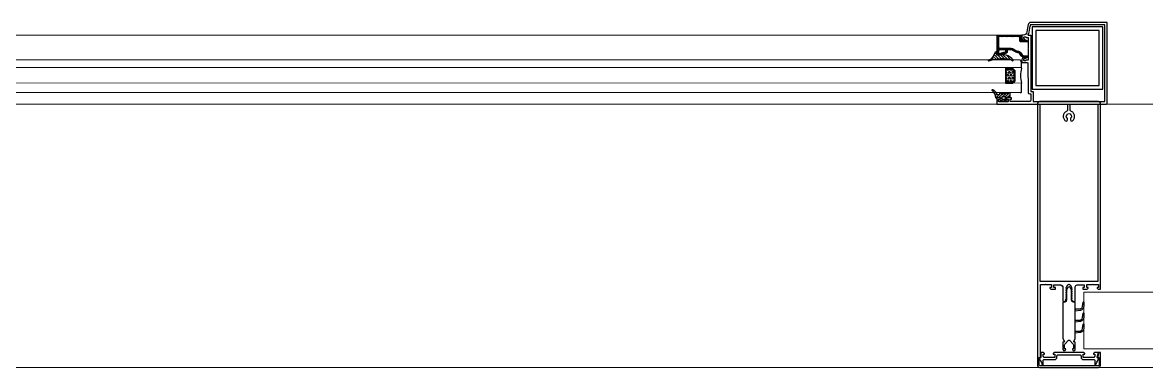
# Model space of a CAD drawing. Extents: x -2012 to 34975, y -1043 to 8321.
# Drawn here: x 5711.1 to 5800.6, y 209.5 to 237 of the extents above; entities that cross this region are included whole.
import ezdxf

# ---------------------------------------------------------------- set-up
doc = ezdxf.new("R2010")
doc.units = 0
doc.header["$LTSCALE"] = 25
doc.header["$PDMODE"] = 1
doc.layers.get('0').update_dxf_attribs({"color": 9, "lineweight": 9})
for name, color, linetype, lineweight in [('06D', 9, 'Continuous', 9), ('10', 9, 'Continuous', 9), ('15', 9, 'Continuous', 9)]:
    doc.layers.add(name, color=color, linetype=linetype, lineweight=lineweight)

# ---------------------------------------------------------------- blocks, each defined once
blk = doc.blocks.new('p-cephe-onkisim')
at = {"layer": '10', "lineweight": 25, "ltscale": 0.5}
h = blk.add_hatch(dxfattribs=at)
h.set_pattern_fill('JIS_WOOD', color=256, scale=0.1, angle=-90, style=0)
h.set_pattern_definition([(45, (317.80982, -4385.39808), (0.0499999999, -0.0499999999), [])])
edge = h.paths.add_edge_path()
edge.add_line((-411.358, 42.29), (-411.358, 42.25))
edge.add_arc((-411.388, 42.25), 0.03, -90, 0, ccw=False)
edge.add_line((-411.388, 42.22), (-411.428, 42.22))
edge.add_arc((-411.428, 42.25), 0.03, 180, 270, ccw=False)
edge.add_line((-411.458, 42.25), (-411.458, 42.27))
edge.add_arc((-411.508, 42.27), 0.05, 360, 450)
edge.add_line((-411.508, 42.32), (-411.938, 42.32))
edge.add_arc((-411.938, 42.22), 0.1, 90, 180)
edge.add_line((-412.038, 42.22), (-412.038, 42.069))
edge.add_arc((-411.988, 42.069), 0.05, 180, 270)
edge.add_line((-411.988, 42.019), (-411.936, 42.019))
edge.add_arc((-411.936, 42.089), 0.07, 270, 299.0791)
edge.add_arc((-411.358, 41.049), 1.12, 96.49079, 119.0791, ccw=False)
edge.add_arc((-411.488, 42.192), 0.03, 276.34379, 357.10321)
edge.add_arc((-411.428, 42.189), 0.03, 90, 177.10335, ccw=False)
edge.add_line((-411.428, 42.219), (-411.388, 42.219))
edge.add_arc((-411.388, 42.189), 0.03, 0, 90, ccw=False)
edge.add_line((-411.358, 42.189), (-411.358, 42.098))
edge.add_arc((-411.408, 42.098), 0.05, -87.2706, 0, ccw=False)
edge.add_arc((-411.358, 41.049), 1, 92.7294, 118.95502)
edge.add_arc((-411.939, 42.099), 0.2, 270, 298.95502, ccw=False)
edge.add_line((-411.939, 41.899), (-412.128, 41.899))
edge.add_arc((-412.128, 41.929), 0.03, 180, 270, ccw=False)
edge.add_line((-412.158, 41.929), (-412.158, 43.47))
edge.add_arc((-412.128, 43.47), 0.03, 90, 180, ccw=False)
edge.add_line((-412.128, 43.5), (-410.208, 43.5))
edge.add_arc((-410.208, 43.47), 0.03, 0, 90, ccw=False)
edge.add_line((-410.178, 43.47), (-410.178, 43.41))
edge.add_arc((-410.208, 43.41), 0.03, -90, 0, ccw=False)
edge.add_line((-410.208, 43.38), (-410.228, 43.38))
edge.add_line((-410.228, 43.38), (-410.228, 43.08))
edge.add_line((-410.228, 43.08), (-409.958, 43.08))
edge.add_line((-409.958, 43.08), (-409.937, 43.115))
edge.add_arc((-409.911, 43.1), 0.03, 60, 150, ccw=False)
edge.add_line((-409.896, 43.126), (-409.726, 43.027))
edge.add_arc((-409.744, 42.996), 0.0361, -90, 60, ccw=False)
edge.add_line((-409.744, 42.96), (-410.248, 42.96))
edge.add_arc((-410.248, 43.06), 0.1, 180, 270, ccw=False)
edge.add_line((-410.348, 43.06), (-410.348, 43.33))
edge.add_arc((-410.398, 43.33), 0.05, 0, 90)
edge.add_line((-410.398, 43.38), (-411.988, 43.38))
edge.add_arc((-411.988, 43.33), 0.05, 90, 180)
edge.add_line((-412.038, 43.33), (-412.038, 42.54))
edge.add_arc((-411.938, 42.54), 0.1, 180, 270)
edge.add_line((-411.938, 42.44), (-411.024, 42.44))
edge.add_arc((-411.024, 42.12), 0.32, 50.94156, 90, ccw=False)
edge.add_arc((-410.318, 42.989), 0.8, 230.94156, 259.67872)
edge.add_arc((-410.519, 41.887), 0.32, 35, 79.67872, ccw=False)
edge.add_line((-410.257, 42.071), (-410.149, 41.917))
edge.add_arc((-410.001, 42.02), 0.18, 215, 270)
edge.add_line((-410.001, 41.84), (-409.722, 41.84))
edge.add_arc((-409.722, 41.785), 0.0546, -60, 90, ccw=False)
edge.add_line((-409.695, 41.738), (-409.893, 41.624))
edge.add_arc((-409.908, 41.65), 0.03, 180, 300, ccw=False)
edge.add_line((-409.938, 41.65), (-409.938, 41.72))
edge.add_line((-409.938, 41.72), (-410.001, 41.72))
edge.add_arc((-410.001, 42.02), 0.3, 215, 270, ccw=False)
edge.add_line((-410.247, 41.848), (-410.35, 42.002))
edge.add_arc((-410.514, 41.887), 0.2, 35, 79.67872)
edge.add_arc((-410.313, 42.989), 0.92, 230.94156, 259.67872, ccw=False)
edge.add_arc((-411.019, 42.119), 0.201, 50.96765, 91.41415)
edge.add_line((-411.024, 42.32), (-411.328, 42.32))
edge.add_arc((-411.328, 42.29), 0.03, 90, 180)
h = blk.add_hatch(dxfattribs=at)
h.set_pattern_fill('ANSI31', color=256, scale=0.05, style=0)
h.set_pattern_definition([(315, (462.6557, -3995.19256), (-0.1122532015, -0.1122532015), [])])
h.paths.add_polyline_path([(-412.829, 41.437, -0.047973), (-412.277, 41.577, -0.086497), (-411.178, 41.574, -0.16681), (-410.95, 41.463, 0.169383), (-410.93, 41.448), (-410.917, 41.446, 0.513067), (-410.87, 41.512, 0.159858), (-411.445, 41.892, 0.178819), (-411.811, 41.91), (-411.832, 41.898, -0.124241), (-411.88, 41.886), (-412.141, 41.886, -0.414214), (-412.171, 41.916), (-412.171, 42.136, 0.414214), (-412.201, 42.166), (-412.239, 42.166, 0.356389), (-412.337, 42.086, -0.262181), (-412.851, 41.493, 0.317512), (-412.871, 41.464, 0.538595)])
h = blk.add_hatch(dxfattribs=at)
h.set_pattern_fill('ANSI31', color=256, scale=0.05, angle=180, style=0)
h.set_pattern_definition([(45, (283.24225, -3647.11944), (-0.1122532015, 0.1122532015), [])])
edge = h.paths.add_edge_path()
edge.add_arc((-413.046, 38.454), 0.795, 2.64249, 52.43502)
edge.add_arc((-412.518, 39.106), 0.0486, 74.56829, 206.97073, ccw=False)
edge.add_arc((-412.791, 38.597), 0.625, 22.6612, 62.8, ccw=False)
edge.add_arc((-412.07, 38.911), 0.162, 207.03999, 269.89731)
edge.add_line((-412.07, 38.75), (-411.989, 38.75))
edge.add_line((-411.989, 38.75), (-411.975, 38.75))
edge.add_line((-411.975, 38.75), (-411.968, 38.75))
edge.add_line((-411.968, 38.75), (-411.961, 38.752))
edge.add_line((-411.961, 38.752), (-411.953, 38.755))
edge.add_line((-411.953, 38.755), (-411.946, 38.759))
edge.add_line((-411.946, 38.759), (-411.94, 38.764))
edge.add_line((-411.94, 38.764), (-411.935, 38.771))
edge.add_line((-411.935, 38.771), (-411.931, 38.778))
edge.add_line((-411.931, 38.778), (-411.928, 38.785))
edge.add_line((-411.928, 38.785), (-411.925, 38.8))
edge.add_line((-411.925, 38.8), (-411.925, 38.876))
edge.add_line((-411.925, 38.876), (-411.925, 38.878))
edge.add_line((-411.925, 38.878), (-411.925, 38.881))
edge.add_line((-411.925, 38.881), (-411.923, 38.884))
edge.add_line((-411.923, 38.884), (-411.922, 38.887))
edge.add_line((-411.922, 38.887), (-411.92, 38.89))
edge.add_line((-411.92, 38.89), (-411.917, 38.892))
edge.add_line((-411.917, 38.892), (-411.914, 38.893))
edge.add_line((-411.914, 38.893), (-411.911, 38.895))
edge.add_line((-411.911, 38.895), (-411.905, 38.896))
edge.add_line((-411.905, 38.896), (-411.825, 38.896))
edge.add_line((-411.825, 38.896), (-411.823, 38.895))
edge.add_line((-411.823, 38.895), (-411.82, 38.895))
edge.add_line((-411.82, 38.895), (-411.817, 38.893))
edge.add_line((-411.817, 38.893), (-411.814, 38.892))
edge.add_line((-411.814, 38.892), (-411.811, 38.89))
edge.add_line((-411.811, 38.89), (-411.809, 38.887))
edge.add_line((-411.809, 38.887), (-411.808, 38.884))
edge.add_line((-411.808, 38.884), (-411.806, 38.881))
edge.add_line((-411.806, 38.881), (-411.805, 38.876))
edge.add_line((-411.805, 38.876), (-411.805, 38.8))
edge.add_line((-411.805, 38.8), (-411.805, 38.793))
edge.add_line((-411.805, 38.793), (-411.803, 38.785))
edge.add_line((-411.803, 38.785), (-411.8, 38.778))
edge.add_line((-411.8, 38.778), (-411.796, 38.771))
edge.add_line((-411.796, 38.771), (-411.791, 38.764))
edge.add_line((-411.791, 38.764), (-411.785, 38.759))
edge.add_line((-411.785, 38.759), (-411.778, 38.755))
edge.add_line((-411.778, 38.755), (-411.77, 38.752))
edge.add_line((-411.77, 38.752), (-411.755, 38.75))
edge.add_line((-411.755, 38.75), (-411.748, 38.75))
edge.add_line((-411.748, 38.75), (-411.741, 38.752))
edge.add_line((-411.741, 38.752), (-411.733, 38.755))
edge.add_line((-411.733, 38.755), (-411.726, 38.759))
edge.add_line((-411.726, 38.759), (-411.72, 38.764))
edge.add_line((-411.72, 38.764), (-411.715, 38.771))
edge.add_line((-411.715, 38.771), (-411.711, 38.778))
edge.add_line((-411.711, 38.778), (-411.708, 38.785))
edge.add_line((-411.708, 38.785), (-411.705, 38.8))
edge.add_line((-411.705, 38.8), (-411.705, 38.876))
edge.add_line((-411.705, 38.876), (-411.705, 38.878))
edge.add_line((-411.705, 38.878), (-411.705, 38.881))
edge.add_line((-411.705, 38.881), (-411.703, 38.884))
edge.add_line((-411.703, 38.884), (-411.702, 38.887))
edge.add_line((-411.702, 38.887), (-411.7, 38.89))
edge.add_line((-411.7, 38.89), (-411.697, 38.892))
edge.add_line((-411.697, 38.892), (-411.694, 38.893))
edge.add_line((-411.694, 38.893), (-411.691, 38.895))
edge.add_line((-411.691, 38.895), (-411.685, 38.896))
edge.add_line((-411.685, 38.896), (-411.605, 38.896))
edge.add_line((-411.605, 38.896), (-411.603, 38.895))
edge.add_line((-411.603, 38.895), (-411.6, 38.895))
edge.add_line((-411.6, 38.895), (-411.597, 38.893))
edge.add_line((-411.597, 38.893), (-411.594, 38.892))
edge.add_line((-411.594, 38.892), (-411.591, 38.89))
edge.add_line((-411.591, 38.89), (-411.589, 38.887))
edge.add_line((-411.589, 38.887), (-411.588, 38.884))
edge.add_line((-411.588, 38.884), (-411.586, 38.881))
edge.add_line((-411.586, 38.881), (-411.585, 38.876))
edge.add_line((-411.585, 38.876), (-411.585, 38.8))
edge.add_line((-411.585, 38.8), (-411.585, 38.793))
edge.add_line((-411.585, 38.793), (-411.583, 38.785))
edge.add_line((-411.583, 38.785), (-411.58, 38.778))
edge.add_line((-411.58, 38.778), (-411.576, 38.771))
edge.add_line((-411.576, 38.771), (-411.571, 38.764))
edge.add_line((-411.571, 38.764), (-411.565, 38.759))
edge.add_line((-411.565, 38.759), (-411.558, 38.755))
edge.add_line((-411.558, 38.755), (-411.55, 38.752))
edge.add_line((-411.55, 38.752), (-411.535, 38.75))
edge.add_line((-411.535, 38.75), (-411.528, 38.75))
edge.add_line((-411.528, 38.75), (-411.521, 38.752))
edge.add_line((-411.521, 38.752), (-411.513, 38.755))
edge.add_line((-411.513, 38.755), (-411.506, 38.759))
edge.add_line((-411.506, 38.759), (-411.5, 38.764))
edge.add_line((-411.5, 38.764), (-411.495, 38.771))
edge.add_line((-411.495, 38.771), (-411.491, 38.778))
edge.add_line((-411.491, 38.778), (-411.488, 38.785))
edge.add_line((-411.488, 38.785), (-411.485, 38.8))
edge.add_line((-411.485, 38.8), (-411.485, 38.876))
edge.add_line((-411.485, 38.876), (-411.485, 38.878))
edge.add_line((-411.485, 38.878), (-411.485, 38.881))
edge.add_line((-411.485, 38.881), (-411.483, 38.884))
edge.add_line((-411.483, 38.884), (-411.482, 38.887))
edge.add_line((-411.482, 38.887), (-411.48, 38.89))
edge.add_line((-411.48, 38.89), (-411.477, 38.892))
edge.add_line((-411.477, 38.892), (-411.474, 38.893))
edge.add_line((-411.474, 38.893), (-411.471, 38.895))
edge.add_line((-411.471, 38.895), (-411.465, 38.896))
edge.add_line((-411.465, 38.896), (-411.385, 38.896))
edge.add_line((-411.385, 38.896), (-411.383, 38.895))
edge.add_line((-411.383, 38.895), (-411.38, 38.895))
edge.add_line((-411.38, 38.895), (-411.377, 38.893))
edge.add_line((-411.377, 38.893), (-411.374, 38.892))
edge.add_line((-411.374, 38.892), (-411.371, 38.89))
edge.add_line((-411.371, 38.89), (-411.369, 38.887))
edge.add_line((-411.369, 38.887), (-411.368, 38.884))
edge.add_line((-411.368, 38.884), (-411.366, 38.881))
edge.add_line((-411.366, 38.881), (-411.365, 38.876))
edge.add_line((-411.365, 38.876), (-411.365, 38.8))
edge.add_line((-411.365, 38.8), (-411.365, 38.793))
edge.add_line((-411.365, 38.793), (-411.363, 38.785))
edge.add_line((-411.363, 38.785), (-411.36, 38.778))
edge.add_line((-411.36, 38.778), (-411.356, 38.771))
edge.add_line((-411.356, 38.771), (-411.351, 38.764))
edge.add_line((-411.351, 38.764), (-411.345, 38.759))
edge.add_line((-411.345, 38.759), (-411.338, 38.755))
edge.add_line((-411.338, 38.755), (-411.33, 38.752))
edge.add_line((-411.33, 38.752), (-411.315, 38.75))
edge.add_line((-411.315, 38.75), (-411.308, 38.75))
edge.add_line((-411.308, 38.75), (-411.301, 38.752))
edge.add_line((-411.301, 38.752), (-411.293, 38.755))
edge.add_line((-411.293, 38.755), (-411.286, 38.759))
edge.add_line((-411.286, 38.759), (-411.28, 38.764))
edge.add_line((-411.28, 38.764), (-411.275, 38.771))
edge.add_line((-411.275, 38.771), (-411.271, 38.778))
edge.add_line((-411.271, 38.778), (-411.268, 38.785))
edge.add_line((-411.268, 38.785), (-411.265, 38.8))
edge.add_line((-411.265, 38.8), (-411.265, 38.876))
edge.add_line((-411.265, 38.876), (-411.265, 38.878))
edge.add_line((-411.265, 38.878), (-411.265, 38.881))
edge.add_line((-411.265, 38.881), (-411.263, 38.884))
edge.add_line((-411.263, 38.884), (-411.262, 38.887))
edge.add_line((-411.262, 38.887), (-411.26, 38.89))
edge.add_line((-411.26, 38.89), (-411.257, 38.892))
edge.add_line((-411.257, 38.892), (-411.254, 38.893))
edge.add_line((-411.254, 38.893), (-411.251, 38.895))
edge.add_line((-411.251, 38.895), (-411.245, 38.896))
edge.add_line((-411.245, 38.896), (-411.165, 38.896))
edge.add_line((-411.165, 38.896), (-411.163, 38.895))
edge.add_line((-411.163, 38.895), (-411.16, 38.895))
edge.add_line((-411.16, 38.895), (-411.157, 38.894))
edge.add_line((-411.157, 38.894), (-411.154, 38.892))
edge.add_line((-411.154, 38.892), (-411.151, 38.89))
edge.add_line((-411.151, 38.89), (-411.149, 38.887))
edge.add_line((-411.149, 38.887), (-411.148, 38.884))
edge.add_line((-411.148, 38.884), (-411.146, 38.881))
edge.add_line((-411.146, 38.881), (-411.145, 38.876))
edge.add_line((-411.145, 38.876), (-411.145, 38.538))
edge.add_arc((-411.175, 38.538), 0.03, -90, 0, ccw=False)
edge.add_line((-411.175, 38.508), (-411.407, 38.508))
edge.add_arc((-411.407, 38.478), 0.03, 90, 180)
edge.add_line((-411.437, 38.478), (-411.437, 38.413))
edge.add_arc((-411.417, 38.413), 0.02, 180, 245.013)
edge.add_line((-411.425, 38.394), (-411.377, 38.374))
edge.add_arc((-411.392, 38.343), 0.035, -61.02724, 65.013, ccw=False)
edge.add_line((-411.375, 38.312), (-411.494, 38.249))
edge.add_arc((-411.557, 38.363), 0.13, 270, 298.97276, ccw=False)
edge.add_line((-411.557, 38.233), (-411.757, 38.233))
edge.add_arc((-411.757, 38.363), 0.13, 241.02724, 270, ccw=False)
edge.add_line((-411.82, 38.249), (-411.928, 38.306))
edge.add_arc((-411.909, 38.341), 0.04, 119.67686, 241.02724, ccw=False)
edge.add_line((-411.928, 38.376), (-411.881, 38.4))
edge.add_arc((-411.897, 38.413), 0.02, 321.89567, 360)
edge.add_line((-411.877, 38.413), (-411.877, 38.478))
edge.add_arc((-411.907, 38.478), 0.03, 0, 90)
edge.add_line((-411.907, 38.508), (-412.202, 38.508))
edge.add_line((-412.202, 38.508), (-412.202, 38.444))
edge.add_arc((-412.202, 38.494), 0.05, 183.84796, 270, ccw=False)
edge = h.paths.add_edge_path(flags=16)
edge.add_arc((-411.735, 38.396), 0.03, 180, 259.17596, ccw=False)
edge.add_line((-411.765, 38.396), (-411.765, 38.572))
edge.add_arc((-411.735, 38.572), 0.03, 90, 180, ccw=False)
edge.add_line((-411.735, 38.602), (-411.535, 38.602))
edge.add_arc((-411.535, 38.572), 0.03, 0, 90, ccw=False)
edge.add_line((-411.505, 38.572), (-411.505, 38.396))
edge.add_arc((-411.535, 38.396), 0.03, 280.82404, 360, ccw=False)
edge.add_arc((-411.635, 38.919), 0.562, 259.17596, 280.82404, ccw=False)
blk.add_point((-406.378, 38.173))
at = {"layer": '06D'}
for p, q in [((-244.85, 38), (-903.15, 38)), ((-244.85, 17), (-903.15, 17))]:
    blk.add_line(p, q, dxfattribs=at)
for points in [[(-565.928, 43.501), (-412.128, 43.5)], [(-412.168, 38), (-565.888, 38.001)]]:
    blk.add_lwpolyline(points, dxfattribs=at)
at = {"layer": '10', "lineweight": 25, "ltscale": 0.5}
for p, q in [((-410.203, 41.357), (-410.303, 41.457)), ((-410.203, 40.857), (-410.203, 41.357)), ((-411.496, 40.857), (-411.496, 39.657)), ((-410.926, 40.857), (-411.496, 40.857)), ((-411.426, 40.787), (-410.955, 40.787)), ((-411.426, 39.727), (-411.426, 40.787)), ((-411.381, 40.546), (-411.426, 40.572)), ((-411.381, 40.471), (-411.426, 40.446)), ((-411.354, 40.787), (-411.381, 40.771)), ((-411.381, 40.771), (-411.381, 40.696)), ((-411.316, 40.659), (-411.381, 40.696)), ((-411.381, 40.546), (-411.381, 40.471)), ((-411.316, 40.359), (-411.381, 40.321)), ((-411.381, 40.321), (-411.381, 40.246)), ((-411.251, 40.696), (-411.316, 40.659)), ((-411.251, 40.321), (-411.316, 40.359)), ((-411.251, 40.771), (-411.278, 40.787)), ((-411.251, 40.771), (-411.251, 40.696)), ((-411.186, 40.584), (-411.251, 40.546)), ((-411.251, 40.546), (-411.251, 40.471)), ((-411.186, 40.434), (-411.251, 40.471)), ((-411.251, 40.321), (-411.251, 40.246)), ((-411.122, 40.546), (-411.186, 40.584)), ((-411.122, 40.471), (-411.186, 40.434)), ((-411.095, 40.787), (-411.122, 40.771)), ((-411.122, 40.771), (-411.122, 40.696)), ((-411.057, 40.659), (-411.122, 40.696)), ((-411.122, 40.546), (-411.122, 40.471)), ((-411.057, 40.359), (-411.122, 40.321)), ((-411.122, 40.321), (-411.122, 40.246)), ((-410.992, 40.696), (-411.057, 40.659)), ((-410.992, 40.321), (-411.057, 40.359)), ((-410.992, 40.771), (-411.019, 40.787)), ((-410.992, 40.771), (-410.992, 40.696)), ((-410.927, 40.584), (-410.992, 40.546)), ((-410.992, 40.546), (-410.992, 40.471)), ((-410.927, 40.434), (-410.992, 40.471)), ((-410.992, 40.321), (-410.992, 40.246)), ((-410.955, 40.787), (-410.796, 40.628)), ((-410.862, 40.546), (-410.927, 40.584)), ((-410.862, 40.471), (-410.927, 40.434)), ((-410.726, 40.657), (-410.926, 40.857)), ((-410.862, 40.546), (-410.862, 40.471)), ((-410.797, 40.359), (-410.862, 40.321)), ((-410.862, 40.321), (-410.862, 40.246)), ((-410.796, 40.358), (-410.797, 40.359)), ((-410.796, 40.628), (-410.796, 39.886)), ((-410.726, 39.857), (-410.726, 40.657)), ((-411.496, 39.657), (-410.926, 39.657)), ((-411.381, 40.096), (-411.426, 40.122)), ((-411.381, 40.021), (-411.426, 39.996)), ((-410.955, 39.727), (-411.426, 39.727)), ((-411.316, 40.209), (-411.381, 40.246)), ((-411.381, 40.096), (-411.381, 40.021)), ((-411.316, 39.909), (-411.381, 39.871)), ((-411.381, 39.871), (-411.381, 39.796)), ((-411.316, 39.759), (-411.381, 39.796)), ((-411.251, 40.246), (-411.316, 40.209)), ((-411.251, 39.871), (-411.316, 39.909)), ((-411.251, 39.796), (-411.316, 39.759)), ((-411.186, 40.134), (-411.251, 40.096)), ((-411.251, 40.096), (-411.251, 40.021)), ((-411.186, 39.984), (-411.251, 40.021)), ((-411.251, 39.871), (-411.251, 39.796)), ((-411.122, 40.096), (-411.186, 40.134)), ((-411.122, 40.021), (-411.186, 39.984)), ((-411.057, 40.209), (-411.122, 40.246)), ((-411.122, 40.096), (-411.122, 40.021)), ((-411.057, 39.909), (-411.122, 39.871)), ((-411.122, 39.871), (-411.122, 39.796)), ((-411.057, 39.759), (-411.122, 39.796)), ((-410.992, 40.246), (-411.057, 40.209)), ((-410.992, 39.871), (-411.057, 39.909)), ((-410.992, 39.796), (-411.057, 39.759)), ((-410.927, 40.134), (-410.992, 40.096)), ((-410.992, 40.096), (-410.992, 40.021)), ((-410.927, 39.984), (-410.992, 40.021)), ((-410.992, 39.871), (-410.992, 39.796)), ((-410.796, 39.886), (-410.955, 39.727)), ((-410.862, 40.096), (-410.927, 40.134)), ((-410.862, 40.021), (-410.927, 39.984)), ((-410.926, 39.657), (-410.726, 39.857)), ((-410.797, 40.209), (-410.862, 40.246)), ((-410.862, 40.096), (-410.862, 40.021)), ((-410.797, 39.909), (-410.862, 39.871)), ((-410.862, 39.871), (-410.862, 39.82)), ((-410.796, 40.21), (-410.797, 40.209)), ((-410.796, 39.908), (-410.797, 39.909)), ((-410.203, 38.957), (-410.203, 39.657)), ((-410.203, 38.957), (-410.203, 39.657)), ((-410.203, 38.957), (-410.303, 38.857)), ((-410.203, 38.957), (-410.303, 38.857))]:
    blk.add_line(p, q, dxfattribs=at)
for points in [[(-403.378, 44.5), (-409.478, 44.5, 0.363967), (-409.675, 44.335), (-409.778, 43.748, -0.36397), (-410.073, 43.5), (-410.168, 43.5, 0.414214), (-410.178, 43.49), (-410.178, 43.25, 0.414214), (-410.028, 43.1), (-409.988, 43.1, 0.414214), (-409.978, 43.11), (-409.978, 43.171, 0.366034), (-410.003, 43.2, -0.365977), (-410.028, 43.23), (-410.028, 43.32, -0.414214), (-409.998, 43.35), (-409.888, 43.35, -0.365977), (-409.858, 43.325, 0.365977), (-409.828, 43.3), (-409.708, 43.3, -0.414214), (-409.678, 43.27), (-409.678, 42.43), (-409.648, 42.4), (-409.678, 42.37), (-409.678, 41.53, -0.414272), (-409.708, 41.5), (-409.828, 41.5, 0.365977), (-409.858, 41.475, -0.365977), (-409.888, 41.45), (-409.998, 41.45, -0.414214), (-410.028, 41.48), (-410.028, 41.57, -0.365977), (-410.003, 41.6, 0.366034), (-409.978, 41.629), (-409.978, 41.69, 0.414214), (-409.988, 41.7), (-410.028, 41.7, 0.414214), (-410.178, 41.55), (-410.178, 41.33, 0.414214), (-410.148, 41.3), (-409.743, 41.3, -0.410036), (-409.713, 41.27), (-409.679, 38.918, 0.410036), (-409.559, 38.8), (-409.478, 38.8), (-409.478, 38.3, -0.414214), (-409.578, 38.2), (-411.128, 38.2), (-411.128, 38.37, -0.414214), (-411.098, 38.4), (-410.998, 38.4), (-410.998, 38.45, 0.414214), (-411.048, 38.5), (-411.358, 38.5, 0.414214), (-411.428, 38.43), (-411.428, 38.41, 0.414214), (-411.418, 38.4), (-411.318, 38.4, -0.414214), (-411.268, 38.35), (-411.268, 38.23, -0.414214), (-411.318, 38.18), (-411.988, 38.18, -0.414214), (-412.038, 38.23), (-412.038, 38.35, -0.414214), (-411.988, 38.4), (-411.888, 38.4, 0.414214), (-411.878, 38.41), (-411.878, 38.43, 0.414214), (-411.948, 38.5), (-412.168, 38.5, 0.414214), (-412.178, 38.49), (-412.178, 38.01, 0.414214), (-412.168, 38), (-404.73, 38)], [(-404.73, 38.2), (-403.608, 38.2, 0.414214), (-403.578, 38.23), (-403.578, 44.3), (-409.526, 44.3, 0.010413), (-409.528, 44.298), (-409.528, 44.2), (-409.546, 44.2), (-409.63, 43.722, -0.106114), (-409.701, 43.547, 0.602221), (-409.677, 43.5), (-409.508, 43.5, -0.414214), (-409.478, 43.47), (-409.478, 39), (-409.278, 39), (-409.278, 38.2), (-404.73, 38.2)], [(-404.73, 38), (-403.449, 38, 0.267743), (-403.378, 38.035), (-403.378, 38.078), (-403.378, 44.5)], [(-412.251, 38.491, 0.220745), (-412.561, 39.084, -0.651907), (-412.505, 39.153, -0.176952), (-412.213, 38.838, 0.281357), (-412.07, 38.75), (-411.989, 38.75), (-411.975, 38.75), (-411.968, 38.75), (-411.961, 38.752), (-411.953, 38.755), (-411.946, 38.759), (-411.94, 38.764), (-411.935, 38.771), (-411.931, 38.778), (-411.928, 38.785), (-411.925, 38.8), (-411.925, 38.876), (-411.925, 38.878), (-411.925, 38.881), (-411.923, 38.884), (-411.922, 38.887), (-411.92, 38.89), (-411.917, 38.892), (-411.914, 38.893), (-411.911, 38.895), (-411.905, 38.896), (-411.825, 38.896), (-411.823, 38.895), (-411.82, 38.895), (-411.817, 38.893), (-411.814, 38.892), (-411.811, 38.89), (-411.809, 38.887), (-411.808, 38.884), (-411.806, 38.881), (-411.805, 38.876), (-411.805, 38.8), (-411.805, 38.793), (-411.803, 38.785), (-411.8, 38.778), (-411.796, 38.771), (-411.791, 38.764), (-411.785, 38.759), (-411.778, 38.755), (-411.77, 38.752), (-411.755, 38.75), (-411.748, 38.75), (-411.741, 38.752), (-411.733, 38.755), (-411.726, 38.759), (-411.72, 38.764), (-411.715, 38.771), (-411.711, 38.778), (-411.708, 38.785), (-411.705, 38.8), (-411.705, 38.876), (-411.705, 38.878), (-411.705, 38.881), (-411.703, 38.884), (-411.702, 38.887), (-411.7, 38.89), (-411.697, 38.892), (-411.694, 38.893), (-411.691, 38.895), (-411.685, 38.896), (-411.605, 38.896), (-411.603, 38.895), (-411.6, 38.895), (-411.597, 38.893), (-411.594, 38.892), (-411.591, 38.89), (-411.589, 38.887), (-411.588, 38.884), (-411.586, 38.881), (-411.585, 38.876), (-411.585, 38.8), (-411.585, 38.793), (-411.583, 38.785), (-411.58, 38.778), (-411.576, 38.771), (-411.571, 38.764), (-411.565, 38.759), (-411.558, 38.755), (-411.55, 38.752), (-411.535, 38.75), (-411.528, 38.75), (-411.521, 38.752), (-411.513, 38.755), (-411.506, 38.759), (-411.5, 38.764), (-411.495, 38.771), (-411.491, 38.778), (-411.488, 38.785), (-411.485, 38.8), (-411.485, 38.876), (-411.485, 38.878), (-411.485, 38.881), (-411.483, 38.884), (-411.482, 38.887), (-411.48, 38.89), (-411.477, 38.892), (-411.474, 38.893), (-411.471, 38.895), (-411.465, 38.896), (-411.385, 38.896), (-411.383, 38.895), (-411.38, 38.895), (-411.377, 38.893), (-411.374, 38.892), (-411.371, 38.89), (-411.369, 38.887), (-411.368, 38.884), (-411.366, 38.881), (-411.365, 38.876), (-411.365, 38.8), (-411.365, 38.793), (-411.363, 38.785), (-411.36, 38.778), (-411.356, 38.771), (-411.351, 38.764), (-411.345, 38.759), (-411.338, 38.755), (-411.33, 38.752), (-411.315, 38.75), (-411.308, 38.75), (-411.301, 38.752), (-411.293, 38.755), (-411.286, 38.759), (-411.28, 38.764), (-411.275, 38.771), (-411.271, 38.778), (-411.268, 38.785), (-411.265, 38.8), (-411.265, 38.876), (-411.265, 38.878), (-411.265, 38.881), (-411.263, 38.884), (-411.262, 38.887), (-411.26, 38.89), (-411.257, 38.892), (-411.254, 38.893), (-411.251, 38.895), (-411.245, 38.896), (-411.165, 38.896), (-411.163, 38.895), (-411.16, 38.895), (-411.157, 38.894), (-411.154, 38.892), (-411.151, 38.89), (-411.149, 38.887), (-411.148, 38.884), (-411.146, 38.881), (-411.145, 38.876), (-411.145, 38.538, -0.414214), (-411.175, 38.508), (-411.407, 38.508, 0.414214), (-411.437, 38.478), (-411.437, 38.413, 0.291535), (-411.425, 38.394), (-411.377, 38.374, -0.613042), (-411.375, 38.312), (-411.494, 38.249, -0.127095), (-411.557, 38.233), (-411.757, 38.233, -0.127095), (-411.82, 38.249), (-411.928, 38.306, -0.585233), (-411.928, 38.376), (-411.881, 38.4, 0.167811), (-411.877, 38.413), (-411.877, 38.478, 0.414214), (-411.907, 38.508), (-412.202, 38.508), (-412.202, 38.444, -0.394677), (-412.251, 38.491)]]:
    blk.add_lwpolyline(points, format="xyb", dxfattribs=at)
for points in [[(-403.737, 44.159), (-409.374, 44.159), (-409.374, 39.172), (-403.737, 39.172)], [(-404.037, 43.859), (-409.074, 43.859), (-409.074, 39.472), (-404.037, 39.472)], [(-405.928, 22.22), (-406.104, 22.22), (-406.21, 22.281), (-406.234, 22.415), (-406.225, 22.589), (-406.222, 22.763), (-406.223, 22.838), (-406.193, 22.87), (-406.225, 22.902), (-406.225, 22.938), (-406.234, 23.12), (-406.24, 23.17), (-406.259, 23.227), (-406.342, 23.37), (-406.428, 23.42), (-406.514, 23.37), (-406.597, 23.227), (-406.616, 23.171), (-406.622, 23.12), (-406.631, 22.938), (-406.632, 22.902), (-406.663, 22.87), (-406.633, 22.838), (-406.634, 22.763), (-406.631, 22.589), (-406.622, 22.415), (-406.657, 22.269), (-406.753, 22.22), (-406.928, 22.22), (-406.928, 19.392), (-406.909, 19.308), (-406.8, 19.073), (-406.803, 19.043), (-406.83, 19.031), (-406.895, 19.037), (-406.918, 19.029), (-406.928, 18.977), (-406.928, 18.437), (-406.828, 18.337), (-406.722, 18.366), (-406.693, 18.477), (-406.768, 18.477), (-406.798, 18.507), (-406.798, 18.801), (-406.769, 18.872), (-406.463, 19.177), (-406.428, 19.192), (-406.393, 19.177), (-406.087, 18.872), (-406.058, 18.801), (-406.058, 18.507), (-406.088, 18.477), (-406.163, 18.477), (-406.134, 18.366), (-406.063, 18.337), (-405.957, 18.366), (-405.928, 18.437), (-405.928, 19.007), (-405.96, 19.037), (-406.026, 19.031), (-406.053, 19.043), (-406.056, 19.073), (-405.947, 19.308), (-405.928, 19.392)], [(-405.503, 21.554), (-405.552, 21.539), (-405.928, 21.494), (-405.928, 21.603), (-405.878, 21.653), (-405.851, 21.667), (-405.535, 21.666), (-405.391, 21.762), (-405.343, 21.87), (-405.313, 22.203), (-405.306, 22.219), (-405.282, 22.23), (-405.254, 22.205), (-405.254, 21.862), (-405.255, 21.851), (-405.267, 21.802), (-405.285, 21.755), (-405.309, 21.71), (-405.339, 21.669), (-405.374, 21.633), (-405.414, 21.601), (-405.457, 21.575)], [(-405.503, 20.674), (-405.552, 20.659), (-405.928, 20.614), (-405.928, 20.723), (-405.878, 20.773), (-405.851, 20.787), (-405.535, 20.786), (-405.391, 20.882), (-405.343, 20.99), (-405.313, 21.323), (-405.306, 21.339), (-405.282, 21.35), (-405.254, 21.325), (-405.254, 20.982), (-405.255, 20.971), (-405.267, 20.922), (-405.285, 20.875), (-405.309, 20.83), (-405.339, 20.789), (-405.374, 20.753), (-405.414, 20.721), (-405.457, 20.695)], [(-405.503, 19.794), (-405.552, 19.779), (-405.928, 19.734), (-405.928, 19.843), (-405.878, 19.893), (-405.851, 19.907), (-405.535, 19.906), (-405.391, 20.002), (-405.343, 20.11), (-405.313, 20.443), (-405.306, 20.459), (-405.282, 20.47), (-405.254, 20.445), (-405.254, 20.102), (-405.255, 20.091), (-405.267, 20.042), (-405.285, 19.995), (-405.309, 19.95), (-405.339, 19.909), (-405.374, 19.873), (-405.414, 19.841), (-405.457, 19.815)], [(-408.498, 18.06), (-408.378, 18.06), (-408.378, 18.12), (-408.458, 18.2), (-408.678, 18.2), (-408.678, 17.825), (-408.676, 17.803), (-408.695, 17.765), (-408.756, 17.736), (-408.776, 17.693), (-408.694, 17.529), (-408.631, 17.394), (-408.557, 17.219), (-408.528, 17.21), (-408.499, 17.22), (-408.478, 17.26), (-408.478, 17.6), (-408.428, 17.65), (-407.508, 17.65), (-407.408, 17.75), (-407.408, 17.9), (-407.308, 18), (-406.453, 18), (-406.428, 18.02), (-406.403, 18), (-405.548, 18), (-405.448, 17.9), (-405.448, 17.75), (-405.348, 17.65), (-404.428, 17.65), (-404.378, 17.6), (-404.378, 17.26), (-404.358, 17.22), (-404.328, 17.21), (-404.288, 17.23), (-404.216, 17.415), (-404.167, 17.519), (-404.081, 17.696), (-404.096, 17.731), (-404.162, 17.766), (-404.18, 17.799), (-404.178, 17.824), (-404.078, 18.2), (-404.398, 18.2), (-404.478, 18.12), (-404.478, 18.06), (-404.358, 18.06), (-404.358, 17.9), (-404.458, 17.8), (-405.298, 17.8), (-405.298, 18.06), (-405.178, 18.06), (-405.178, 18.12), (-405.258, 18.2), (-407.598, 18.2), (-407.678, 18.12), (-407.678, 18.06), (-407.558, 18.06), (-407.558, 17.8), (-408.398, 17.8), (-408.498, 17.9)]]:
    blk.add_lwpolyline(points, close=True, dxfattribs=at)
for points in [[(-411.358, 42.29), (-411.358, 42.25, -0.414214), (-411.388, 42.22), (-411.428, 42.22, -0.414214), (-411.458, 42.25), (-411.458, 42.27, 0.414214), (-411.508, 42.32), (-411.938, 42.32, 0.414214), (-412.038, 42.22), (-412.038, 42.069, 0.414214), (-411.988, 42.019), (-411.936, 42.019, 0.127567), (-411.902, 42.028, -0.09888), (-411.484, 42.162, 0.367727), (-411.458, 42.19, -0.399482), (-411.428, 42.219), (-411.388, 42.219, -0.414214), (-411.358, 42.189), (-411.358, 42.098, -0.400329), (-411.405, 42.048, 0.114933), (-411.842, 41.924, -0.127017), (-411.939, 41.899), (-412.128, 41.899, -0.414214), (-412.158, 41.929), (-412.158, 43.47, -0.414214), (-412.128, 43.5), (-410.208, 43.5, -0.414214), (-410.178, 43.47), (-410.178, 43.41, -0.414214), (-410.208, 43.38), (-410.228, 43.38), (-410.228, 43.08), (-409.958, 43.08), (-409.937, 43.115, -0.414214), (-409.896, 43.126), (-409.726, 43.027, -0.767327), (-409.744, 42.96), (-410.248, 42.96, -0.414214), (-410.348, 43.06), (-410.348, 43.33, 0.414214), (-410.398, 43.38), (-411.988, 43.38, 0.414214), (-412.038, 43.33), (-412.038, 42.54, 0.414214), (-411.938, 42.44), (-411.024, 42.44, -0.172094), (-410.822, 42.368, 0.126051), (-410.462, 42.202, -0.197455), (-410.257, 42.071), (-410.149, 41.917, 0.244698), (-410.001, 41.84), (-409.722, 41.84, -0.767327), (-409.695, 41.738), (-409.893, 41.624, -0.57735), (-409.938, 41.65), (-409.938, 41.72), (-410.001, 41.72, -0.244698), (-410.247, 41.848), (-410.35, 42.002, 0.197455), (-410.478, 42.084, -0.126051), (-410.893, 42.275, 0.178336), (-411.024, 42.32), (-411.328, 42.32, 0.414214)], [(-412.171, 41.916), (-412.171, 42.136, 0.414214), (-412.201, 42.166), (-412.239, 42.166, 0.356389), (-412.337, 42.086, -0.262181), (-412.851, 41.493, 0.316752), (-412.871, 41.465, 0.499585), (-412.832, 41.436, -0.048291), (-412.277, 41.577, -0.086497), (-411.178, 41.574, -0.16681), (-410.95, 41.463, 0.169383), (-410.93, 41.448), (-410.917, 41.446, 0.513067), (-410.87, 41.512, 0.159858), (-411.445, 41.892, 0.178819), (-411.811, 41.91), (-411.83, 41.899, -0.13005), (-411.88, 41.886), (-412.141, 41.886, -0.414214)], [(-411.741, 38.366, -0.359904), (-411.765, 38.396), (-411.765, 38.572, -0.414214), (-411.735, 38.602), (-411.535, 38.602, -0.414214), (-411.505, 38.572), (-411.505, 38.396, -0.359904), (-411.53, 38.366, -0.094739)]]:
    blk.add_lwpolyline(points, format="xyb", close=True, dxfattribs=at)
for points in [[(-408.711, 23.62), (-408.325, 23.62), (-408.3, 23.64), (-408.275, 23.62), (-407.83, 23.62), (-407.83, 23.39), (-407.95, 23.39), (-407.95, 23.33), (-407.87, 23.25), (-407.51, 23.25), (-407.51, 23.37), (-407.63, 23.37), (-407.63, 23.58), (-407.078, 23.58), (-406.961, 23.524), (-406.928, 23.43), (-406.928, 22.3), (-406.878, 22.25), (-406.778, 22.25), (-406.678, 22.35), (-406.678, 22.44), (-406.628, 22.47), (-406.628, 22.591), (-406.678, 22.62), (-406.628, 22.649), (-406.628, 22.771), (-406.678, 22.8), (-406.628, 22.829), (-406.628, 22.951), (-406.678, 22.98), (-406.628, 23.009), (-406.628, 23.131), (-406.678, 23.16), (-406.628, 23.189), (-406.628, 23.311), (-406.678, 23.34), (-406.628, 23.369), (-406.628, 23.405), (-406.515, 23.6), (-406.428, 23.651), (-406.34, 23.6), (-406.228, 23.405), (-406.228, 23.279), (-406.178, 23.25), (-406.228, 23.221), (-406.228, 23.099), (-406.178, 23.07), (-406.228, 23.041), (-406.228, 22.919), (-406.178, 22.89), (-406.228, 22.861), (-406.228, 22.739), (-406.178, 22.71), (-406.228, 22.681), (-406.228, 22.559), (-406.178, 22.53), (-406.228, 22.501), (-406.228, 22.38), (-406.176, 22.35), (-406.062, 22.25), (-405.977, 22.25), (-405.928, 22.3), (-405.928, 23.43), (-405.872, 23.547), (-405.778, 23.58), (-405.21, 23.58), (-405.21, 23.37), (-405.33, 23.37), (-405.33, 23.25), (-404.97, 23.25), (-404.89, 23.33), (-404.89, 23.39), (-405.01, 23.39), (-405.01, 23.62), (-404.565, 23.62), (-404.54, 23.64), (-404.515, 23.62), (-404.07, 23.62), (-404.07, 23.39), (-404.19, 23.39), (-404.19, 23.33), (-404.11, 23.25), (-403.928, 23.25), (-403.928, 38.061), (-403.967, 38.161), (-404.078, 38.21), (-408.778, 38.21), (-408.895, 38.154), (-408.928, 38.06), (-408.928, 23.62)], [(-404.138, 23.85), (-408.718, 23.85), (-408.718, 38), (-406.586, 38), (-406.536, 37.95), (-406.536, 37.486), (-406.596, 37.431), (-406.646, 37.408), (-406.694, 37.379), (-406.738, 37.344), (-406.777, 37.304), (-406.81, 37.26), (-406.838, 37.212), (-406.86, 37.161), (-406.875, 37.107), (-406.884, 37.052), (-406.886, 36.996), (-406.881, 36.941), (-406.869, 36.887), (-406.85, 36.834), (-406.825, 36.784), (-406.794, 36.738), (-406.758, 36.696), (-406.717, 36.658), (-406.604, 36.646), (-406.556, 36.731), (-406.556, 36.871), (-406.59, 36.891), (-406.604, 36.885), (-406.645, 36.991), (-406.606, 37.134), (-406.59, 37.129), (-406.563, 37.137), (-406.552, 37.214), (-406.416, 37.249), (-406.32, 37.214), (-406.309, 37.137), (-406.282, 37.129), (-406.268, 37.136), (-406.227, 36.991), (-406.266, 36.887), (-406.282, 36.891), (-406.309, 36.883), (-406.316, 36.857), (-406.317, 36.731), (-406.245, 36.635), (-406.155, 36.658), (-406.114, 36.696), (-406.078, 36.738), (-406.047, 36.784), (-406.022, 36.834), (-406.003, 36.887), (-405.991, 36.941), (-405.986, 36.996), (-405.988, 37.052), (-405.997, 37.107), (-406.012, 37.161), (-406.034, 37.212), (-406.062, 37.26), (-406.096, 37.304), (-406.135, 37.344), (-406.178, 37.379), (-406.226, 37.408), (-406.277, 37.431), (-406.336, 37.486), (-406.336, 37.95), (-406.286, 38), (-404.138, 38), (-404.138, 23.85)], [(-408.928, 23.62), (-408.928, 17.15), (-408.876, 17.037), (-408.778, 17), (-404.078, 17), (-403.965, 17.052), (-403.928, 17.15), (-403.928, 18.2), (-404.041, 18.2), (-404.145, 17.88), (-404.132, 17.816), (-404.038, 17.79), (-404.038, 17.18), (-404.088, 17.13), (-408.768, 17.13), (-408.818, 17.18), (-408.818, 17.79), (-408.724, 17.816), (-408.711, 17.88), (-408.711, 23.62)]]:
    blk.add_lwpolyline(points, dxfattribs=at)
blk.add_arc((-408.269, 40.257), 2.025, 162.76707, 196.78494, dxfattribs=at)
at = {"layer": '15'}
for p, q in [((-410.294, 41.515), (-567.777, 41.515)), ((-410.203, 40.915), (-567.877, 40.915, 0)), ((-410.203, 39.672), (-567.877, 39.715, 0)), ((-410.229, 38.915), (-567.777, 38.915, 0))]:
    blk.add_line(p, q, dxfattribs=at)
at = {"layer": '15', "linetype": 'Continuous'}
blk.add_lwpolyline([(-242.5, 23), (-242.5, 18.5), (-405.254, 18.5), (-405.254, 23)], close=True, dxfattribs=at)
blk = doc.blocks.new('p-cephe-onkisim-toplam')
blk.add_blockref('p-cephe-onkisim', (0, 0))

msp = doc.modelspace()

# ---------------------------------------------------------------- block references
msp.add_blockref('p-cephe-onkisim-toplam', (6200.838, 192.5))

doc.saveas('drawing.dxf')
